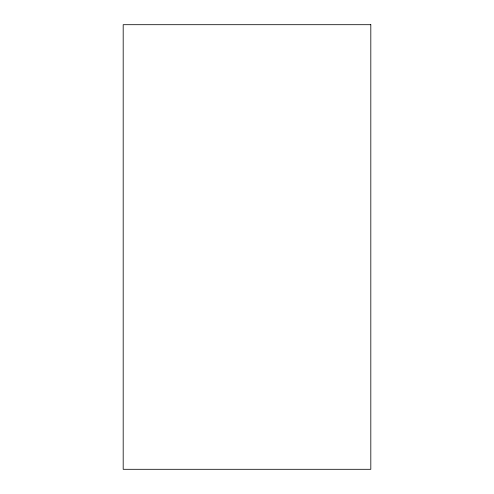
<?xml version="1.0" encoding="UTF-8"?>
<svg xmlns="http://www.w3.org/2000/svg" width="494" height="494" viewBox="0 0 494 494"><rect width="100%" height="100%" fill="white"/><g stroke="black" fill="none" stroke-linecap="round" stroke-linejoin="round"><path stroke-width="0.74" d="M370.815 24.7L123.185 24.7L123.185 469.3L370.815 469.3L370.815 24.7"/></g></svg>
